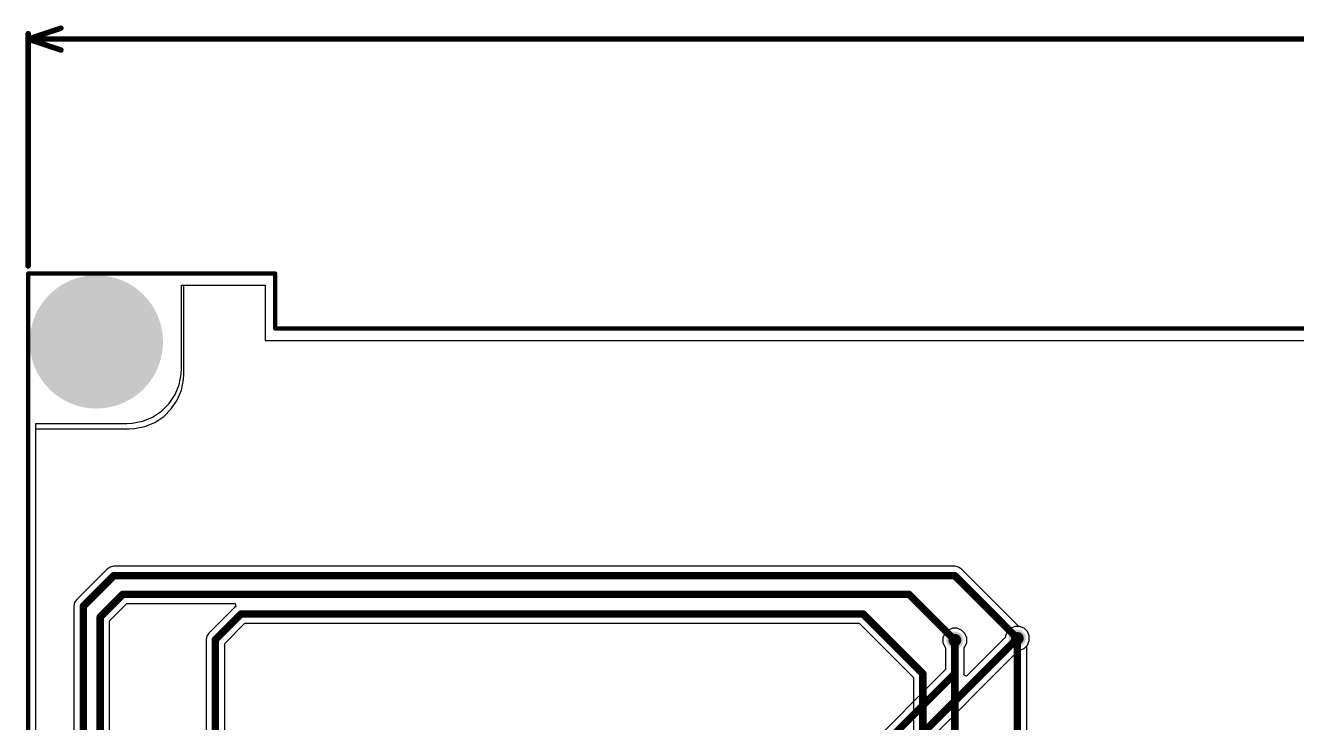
# Model space of a CAD drawing. Header units: millimetres. Extents: x 0 to 6.84, y 0 to 5.18.
# Drawn here: x -0.005 to 2.324, y 3.902 to 5.179 of the extents above; entities that cross this region are included whole.
import ezdxf

# ---------------------------------------------------------------- set-up
doc = ezdxf.new("R2010")
doc.units = ezdxf.units.MM
doc.header["$MEASUREMENT"] = 0
for name, color, linetype in [('BottomLayer', 5, 'Continuous'), ('BottomSolder', 6, 'Continuous'), ('Mechanical2', 216, 'Continuous'), ('MultiLayer', 9, 'Continuous'), ('PadHoleLayer', 156, 'Continuous'), ('TopLayer', 1, 'Continuous'), ('TopSolder', 216, 'Continuous'), ('ViaHoleLayer', 16, 'Continuous')]:
    doc.layers.add(name, color=color, linetype=linetype)

msp = doc.modelspace()

# ---------------------------------------------------------------- hatches: boundary and pattern name
at = {"layer": 'BottomLayer'}
h = msp.add_hatch(color=5, dxfattribs=at)
edge = h.paths.add_edge_path()
edge.add_arc((0.125, 4.5994), 0.1181, 0, 360)
h = msp.add_hatch(color=5, dxfattribs=at)
edge = h.paths.add_edge_path()
edge.add_arc((1.698, 4.053), 0.0118, 0, 360)
h = msp.add_hatch(color=5, dxfattribs=at)
edge = h.paths.add_edge_path()
edge.add_arc((1.8126, 4.0564), 0.0118, 0, 360)
at = {"layer": 'BottomSolder'}
h = msp.add_hatch(color=6, dxfattribs=at)
edge = h.paths.add_edge_path()
edge.add_arc((0.125, 4.5994), 0.1221, 0, 360)
h = msp.add_hatch(color=6, dxfattribs=at)
edge = h.paths.add_edge_path()
edge.add_arc((1.698, 4.053), 0.0158, 0, 360)
h = msp.add_hatch(color=6, dxfattribs=at)
edge = h.paths.add_edge_path()
edge.add_arc((1.8126, 4.0564), 0.0158, 0, 360)
at = {"layer": 'MultiLayer'}
h = msp.add_hatch(color=9, dxfattribs=at)
edge = h.paths.add_edge_path()
edge.add_arc((0.125, 4.5994), 0.1181, 0, 360)
at = {"layer": 'PadHoleLayer'}
h = msp.add_hatch(color=156, dxfattribs=at)
edge = h.paths.add_edge_path()
edge.add_arc((0.125, 4.5994), 0.0787, 0, 360)
at = {"layer": 'TopLayer'}
h = msp.add_hatch(color=1, dxfattribs=at)
edge = h.paths.add_edge_path()
edge.add_arc((0.125, 4.5994), 0.1181, 0, 360)
h = msp.add_hatch(color=1, dxfattribs=at)
edge = h.paths.add_edge_path()
edge.add_arc((1.698, 4.053), 0.0118, 0, 360)
h = msp.add_hatch(color=1, dxfattribs=at)
edge = h.paths.add_edge_path()
edge.add_arc((1.8126, 4.0564), 0.0118, 0, 360)
at = {"layer": 'TopSolder'}
h = msp.add_hatch(color=216, dxfattribs=at)
edge = h.paths.add_edge_path()
edge.add_arc((0.125, 4.5994), 0.1221, 0, 360)
h = msp.add_hatch(color=216, dxfattribs=at)
edge = h.paths.add_edge_path()
edge.add_arc((1.698, 4.053), 0.0158, 0, 360)
h = msp.add_hatch(color=216, dxfattribs=at)
edge = h.paths.add_edge_path()
edge.add_arc((1.8126, 4.0564), 0.0158, 0, 360)
at = {"layer": 'ViaHoleLayer'}
h = msp.add_hatch(color=16, dxfattribs=at)
edge = h.paths.add_edge_path()
edge.add_arc((1.698, 4.053), 0.00591, 0, 360)
h = msp.add_hatch(color=16, dxfattribs=at)
edge = h.paths.add_edge_path()
edge.add_arc((1.8126, 4.0564), 0.00591, 0, 360)

# ---------------------------------------------------------------- linework, layer by layer
at = {"layer": 'BottomLayer'}
for p, q in [((0.285, 4.54), (0.285, 4.703)), ((0.285, 4.703), (0.434, 4.703)), ((0.434, 4.703), (0.434, 4.602)), ((0.434, 4.602), (2.405, 4.602)), ((0.2807, 4.511), (0.2845, 4.5302)), ((0.2845, 4.5302), (0.285, 4.54)), ((0.2732, 4.4929), (0.2807, 4.511)), ((0.2484, 4.4627), (0.2623, 4.4766)), ((0.2623, 4.4766), (0.2732, 4.4929)), ((0.214, 4.4443), (0.2321, 4.4518)), ((0.2321, 4.4518), (0.2484, 4.4627)), ((0.014, 3.6612), (0.014, 4.44)), ((0.014, 4.44), (0.185, 4.44)), ((0.185, 4.44), (0.1948, 4.4405)), ((0.185, 4.44), (0.185, 4.44)), ((0.1948, 4.4405), (0.214, 4.4443)), ((1.8083, 4.0782), (1.8003, 4.0749)), ((1.817, 4.0782), (1.8083, 4.0782)), ((1.825, 4.0749), (1.817, 4.0782)), ((1.6795, 4.0654), (1.6762, 4.0573)), ((1.6762, 4.0573), (1.6762, 4.0487)), ((1.6856, 4.0715), (1.6795, 4.0654)), ((1.6937, 4.0748), (1.6856, 4.0715)), ((1.7023, 4.0748), (1.6937, 4.0748)), ((1.7104, 4.0715), (1.7023, 4.0748)), ((1.7165, 4.0654), (1.7104, 4.0715)), ((1.7198, 4.0573), (1.7165, 4.0654)), ((1.7908, 4.0588), (1.7193, 3.9873)), ((1.7198, 4.0487), (1.7198, 4.0573)), ((1.7941, 4.0687), (1.7908, 4.0607)), ((1.7908, 4.0607), (1.7908, 4.0588)), ((1.8003, 4.0749), (1.7941, 4.0687)), ((1.8311, 4.0687), (1.825, 4.0749)), ((1.8344, 4.0607), (1.8311, 4.0687)), ((1.8344, 4.0521), (1.8344, 4.0607)), ((1.4211, 3.6407), (1.815, 4.0346)), ((1.6762, 4.0487), (1.6795, 4.0406)), ((1.6795, 4.0406), (1.6809, 4.0393)), ((1.6809, 4.0393), (1.6809, 3.9991)), ((1.7151, 4.0393), (1.7165, 4.0406)), ((1.7151, 3.992), (1.7151, 4.0393)), ((1.7165, 4.0406), (1.7198, 4.0487)), ((1.815, 4.0346), (1.817, 4.0346)), ((1.817, 4.0346), (1.825, 4.0379)), ((1.825, 4.0379), (1.8311, 4.044)), ((1.8311, 4.044), (1.8344, 4.0521)), ((1.6809, 3.9991), (1.3579, 3.6761)), ((1.7147, 3.9898), (1.7151, 3.992)), ((1.7193, 3.9873), (1.7147, 3.9898))]:
    msp.add_line(p, q, dxfattribs=at)
at = {"layer": 'BottomLayer', "const_width": 0.0136}
for points in [[(1.404, 3.6478), (1.8126, 4.0564)], [(1.698, 3.992), (1.698, 4.053)], [(1.37, 3.664), (1.698, 3.992)]]:
    msp.add_lwpolyline(points, dxfattribs=at)
at = {"layer": 'BottomLayer', "const_width": 0.0068}
for points in [[(1.6946, 4.053, 1), (1.7014, 4.053, 1)], [(1.8092, 4.0564, 1), (1.816, 4.0564, 1)], [(1.6946, 3.992, 1), (1.7014, 3.992, 1)], [(1.6946, 3.992, 1), (1.7014, 3.992, 1)]]:
    msp.add_lwpolyline(points, format="xyb", close=True, dxfattribs=at)
at = {"layer": 'Mechanical2'}
for points, const_width in [([(0, 5.154), (0.06, 5.174)], 0.01), ([(0, 4.7384), (0, 5.164)], 0.01), ([(0, 5.154), (0.06, 5.134)], 0.01), ([(0, 5.154), (2.8227, 5.154)], 0.01), ([(0, 4.7244), (0.4528, 4.7244)], 0.008), ([(0, 0), (0, 4.7244)], 0.008), ([(0.4528, 4.624), (0.4528, 4.7244)], 0.008), ([(0.4528, 4.624), (2.3819, 4.624)], 0.008)]:
    msp.add_lwpolyline(points, dxfattribs=dict(at, const_width=const_width))
for points, const_width in [([(0.0575, 5.174, 1), (0.0625, 5.174, 1)], 0.005), ([(-0.0025, 5.164, 1), (0.0025, 5.164, 1)], 0.005), ([(-0.0025, 5.154, 1), (0.0025, 5.154, 1)], 0.005), ([(-0.0025, 5.154, 1), (0.0025, 5.154, 1)], 0.005), ([(-0.0025, 5.154, 1), (0.0025, 5.154, 1)], 0.005), ([(0.0575, 5.134, 1), (0.0625, 5.134, 1)], 0.005), ([(-0.0025, 4.7384, 1), (0.0025, 4.7384, 1)], 0.005), ([(-0.002, 4.7244, 1), (0.002, 4.7244, 1)], 0.004), ([(-0.002, 4.7244, 1), (0.002, 4.7244, 1)], 0.004), ([(0.4508, 4.7244, 1), (0.4548, 4.7244, 1)], 0.004), ([(0.4508, 4.7244, 1), (0.4548, 4.7244, 1)], 0.004), ([(0.4508, 4.624, 1), (0.4548, 4.624, 1)], 0.004), ([(0.4508, 4.624, 1), (0.4548, 4.624, 1)], 0.004)]:
    msp.add_lwpolyline(points, format="xyb", close=True, dxfattribs=dict(at, const_width=const_width))
at = {"layer": 'TopLayer'}
for p, q in [((0.281, 4.55), (0.281, 4.703)), ((0.281, 4.703), (0.434, 4.703)), ((0.434, 4.703), (0.434, 4.602)), ((0.434, 4.602), (2.405, 4.602)), ((0.2805, 4.5402), (0.281, 4.55)), ((0.281, 4.55), (0.281, 4.55)), ((0.2692, 4.5029), (0.2767, 4.521)), ((0.2767, 4.521), (0.2805, 4.5402)), ((0.2583, 4.4866), (0.2692, 4.5029)), ((0.2281, 4.4618), (0.2444, 4.4727)), ((0.2444, 4.4727), (0.2583, 4.4866)), ((0.014, 3.084), (0.014, 4.45)), ((0.014, 4.45), (0.181, 4.45)), ((0.181, 4.45), (0.1908, 4.4505)), ((0.1908, 4.4505), (0.21, 4.4543)), ((0.21, 4.4543), (0.2281, 4.4618)), ((0.1448, 4.1833), (0.0889, 4.1274)), ((0.1504, 4.187), (0.1448, 4.1833)), ((0.157, 4.1883), (0.1504, 4.187)), ((1.6978, 4.1883), (0.157, 4.1883)), ((1.7044, 4.187), (1.6978, 4.1883)), ((1.7099, 4.1833), (1.7044, 4.187)), ((1.815, 4.0782), (1.7099, 4.1833)), ((0.0889, 4.1274), (0.0852, 4.1218)), ((0.0852, 4.1218), (0.0839, 4.1152)), ((0.0839, 4.1152), (0.0839, 3.6132)), ((0.1491, 4.0884), (0.1807, 4.12)), ((0.1807, 4.12), (0.3792, 4.12)), ((0.3779, 4.1131), (0.3309, 4.0661)), ((0.3807, 4.115), (0.3779, 4.1131)), ((0.3792, 4.12), (0.3807, 4.115)), ((0.1491, 3.6299), (0.1491, 4.0884)), ((0.3601, 4.0469), (0.3971, 4.0839)), ((0.3971, 4.0839), (1.5229, 4.0839)), ((1.5229, 4.0839), (1.6222, 3.9846)), ((1.817, 4.0782), (1.815, 4.0782)), ((1.825, 4.0749), (1.817, 4.0782)), ((0.3272, 4.0606), (0.3259, 4.054)), ((0.3259, 4.054), (0.3259, 3.859)), ((0.3309, 4.0661), (0.3272, 4.0606)), ((1.8311, 4.0687), (1.825, 4.0749)), ((1.8344, 4.0607), (1.8311, 4.0687)), ((1.8344, 4.0521), (1.8344, 4.0607)), ((0.3601, 3.859), (0.3601, 4.0469)), ((1.8297, 4.0427), (1.8311, 4.044)), ((1.8297, 3.4988), (1.8297, 4.0427)), ((1.8311, 4.044), (1.8344, 4.0521)), ((1.6222, 3.9846), (1.6222, 3.4988))]:
    msp.add_line(p, q, dxfattribs=at)
at = {"layer": 'TopLayer', "const_width": 0.0136}
for points in [[(0.101, 4.1152), (0.157, 4.1712)], [(0.157, 4.1712), (1.6978, 4.1712)], [(1.6978, 4.1712), (1.8126, 4.0564)], [(0.132, 4.0955), (0.1736, 4.1371)], [(0.1736, 4.1371), (1.6139, 4.1371)], [(1.6139, 4.1371), (1.698, 4.053)], [(0.101, 3.6132), (0.101, 4.1152)], [(0.132, 3.6228), (0.132, 4.0955)], [(0.343, 4.054), (0.39, 4.101)], [(0.39, 4.101), (1.53, 4.101)], [(1.53, 4.101), (1.6393, 3.9917)], [(0.343, 3.593), (0.343, 4.054)], [(1.698, 3.4885), (1.698, 4.053)], [(1.8126, 3.4713), (1.8126, 4.0564)], [(1.6393, 3.4713), (1.6393, 3.9917)]]:
    msp.add_lwpolyline(points, dxfattribs=at)
at = {"layer": 'TopLayer', "const_width": 0.0068}
for points in [[(0.1536, 4.1712, 1), (0.1604, 4.1712, 1)], [(0.1536, 4.1712, 1), (0.1604, 4.1712, 1)], [(1.6944, 4.1712, 1), (1.7012, 4.1712, 1)], [(1.6944, 4.1712, 1), (1.7012, 4.1712, 1)], [(0.1702, 4.1371, 1), (0.177, 4.1371, 1)], [(0.1702, 4.1371, 1), (0.177, 4.1371, 1)], [(1.6105, 4.1371, 1), (1.6173, 4.1371, 1)], [(1.6105, 4.1371, 1), (1.6173, 4.1371, 1)], [(0.0976, 4.1152, 1), (0.1044, 4.1152, 1)], [(0.0976, 4.1152, 1), (0.1044, 4.1152, 1)], [(0.1286, 4.0955, 1), (0.1354, 4.0955, 1)], [(0.1286, 4.0955, 1), (0.1354, 4.0955, 1)], [(0.3866, 4.101, 1), (0.3934, 4.101, 1)], [(0.3866, 4.101, 1), (0.3934, 4.101, 1)], [(1.5266, 4.101, 1), (1.5334, 4.101, 1)], [(1.5266, 4.101, 1), (1.5334, 4.101, 1)], [(0.3396, 4.054, 1), (0.3464, 4.054, 1)], [(0.3396, 4.054, 1), (0.3464, 4.054, 1)], [(1.6946, 4.053, 1), (1.7014, 4.053, 1)], [(1.6946, 4.053, 1), (1.7014, 4.053, 1)], [(1.8092, 4.0564, 1), (1.816, 4.0564, 1)], [(1.8092, 4.0564, 1), (1.816, 4.0564, 1)], [(1.6359, 3.9917, 1), (1.6427, 3.9917, 1)], [(1.6359, 3.9917, 1), (1.6427, 3.9917, 1)]]:
    msp.add_lwpolyline(points, format="xyb", close=True, dxfattribs=at)

doc.saveas('drawing.dxf')
